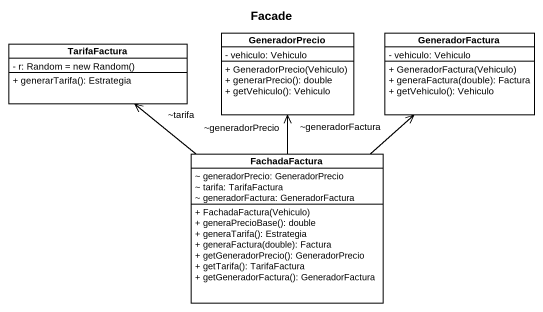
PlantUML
@startuml
title Facade
hide circle
hide empty members
skinparam classAttributeIconSize 0
class TarifaFactura {
  {field} - r: Random = new Random()
  + generarTarifa(): Estrategia
}
class GeneradorPrecio {
  - vehiculo: Vehiculo
  + GeneradorPrecio(Vehiculo)
  + generarPrecio(): double
  + getVehiculo(): Vehiculo
}
class GeneradorFactura {
  - vehiculo: Vehiculo
  + GeneradorFactura(Vehiculo)
  + generaFactura(double): Factura
  + getVehiculo(): Vehiculo
}
class FachadaFactura {
  ~ generadorPrecio: GeneradorPrecio
  ~ tarifa: TarifaFactura
  ~ generadorFactura: GeneradorFactura
  + FachadaFactura(Vehiculo)
  + generaPrecioBase(): double
  + generaTarifa(): Estrategia
  + generaFactura(double): Factura
  + getGeneradorPrecio(): GeneradorPrecio
  + getTarifa(): TarifaFactura
  + getGeneradorFactura(): GeneradorFactura
}
FachadaFactura -up-> "~tarifa" TarifaFactura
FachadaFactura -up-> "~generadorPrecio" GeneradorPrecio
FachadaFactura -up-> "~generadorFactura" GeneradorFactura
@enduml
